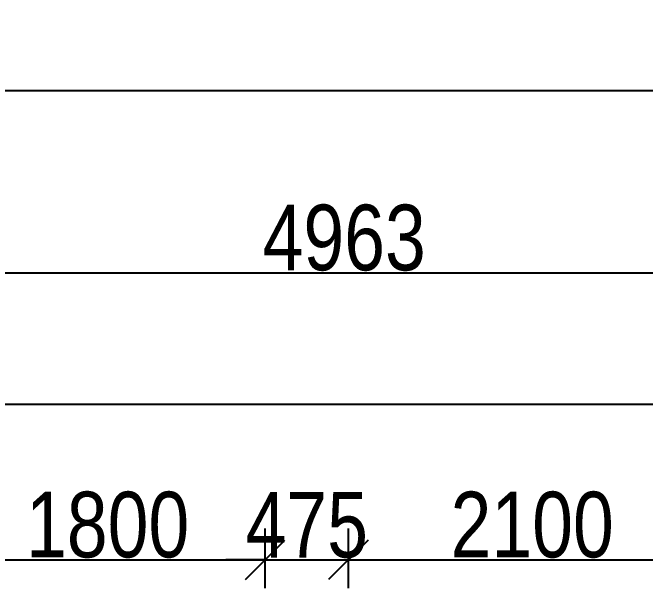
# Model space of a CAD drawing. Header units: millimetres. Extents: x -35190 to 411743, y -233114 to 23872.
# Drawn here: x 242263 to 245877, y 13916 to 17222 of the extents above; entities that cross this region are included whole.
import ezdxf

# ---------------------------------------------------------------- set-up
doc = ezdxf.new("R2010")
doc.units = ezdxf.units.MM
doc.layers.add('A-ANNO-DIMS', color=211, linetype='Continuous', lineweight=9)
doc.styles.add('Arial_3', font='arial.ttf', dxfattribs={"width": 0.8, "height": 375})
doc.dimstyles.new('main_4_5mm', dxfattribs={"dimscale": 304.8, "dimtxt": 382.597275, "dimasz": 0.738189, "dimexe": 0.590551, "dimexo": 0.0625, "dimgap": 0.024606, "dimtad": 1, "dimdec": 0, "dimzin": 0, "dimdsep": 46, "dimtxsty": 'Arial_3', "dimblk1": 'OBLIQUE', "dimblk2": 'OBLIQUE', "dimsah": 1, "dimcen": 0.09, "dimdle": 0.590551, "dimazin": 0, "dimtfac": 1, "dimtdec": 4, "dimtix": 1, "dimtmove": 0, "dimatfit": 3, "dimfxl": 0.590551, "dimfxlon": 1, "dimtvp": 1, "dimtolj": 1, "dimtzin": 0, "dimarcsym": 2})

# ---------------------------------------------------------------- blocks, each defined once
blk = doc.blocks.new('_Oblique')
at = {"color": 0, "linetype": 'ByBlock', "lineweight": -2}
blk.add_line((-0.5, -0.5), (0.5, 0.5), dxfattribs=at)
blk = doc.blocks.new('*D5204')
at = {"layer": 'A-ANNO-DIMS', "color": 0, "lineweight": -2, "transparency": 16777216}
for p, q in [((241905.9, 13934.8), (241905.9, 14275.7)), ((243705.9, 13934.8), (243705.9, 14275.7)), ((241725.9, 14095.7), (243885.9, 14095.7))]:
    blk.add_line(p, q, dxfattribs=at)
at = {"layer": 'Defpoints', "color": 0, "transparency": 16777216}
for p in [(243705.9, 14095.7), (241905.9, 13915.7), (243705.9, 13915.7)]:
    blk.add_point(p, dxfattribs=at)
at = {"layer": 'A-ANNO-DIMS', "color": 0, "lineweight": -2, "transparency": 16777216, "xscale": 224.9999999999999, "yscale": 224.9999999999999, "zscale": 224.9999999999999, "rotation": 180}
blk.add_blockref('_Oblique', (241905.9, 14095.7), dxfattribs=at)
at = {"layer": 'A-ANNO-DIMS', "color": 0, "lineweight": -2, "transparency": 16777216, "xscale": 224.9999999999999, "yscale": 224.9999999999999, "zscale": 224.9999999999999}
blk.add_blockref('_Oblique', (243705.9, 14095.7), dxfattribs=at)
at = {"layer": 'A-ANNO-DIMS', "color": 0, "transparency": 16777216, "insert": (242805.9, 14294.7), "char_height": 375, "width": 1101.88, "attachment_point": 5, "style": 'Arial_3'}
blk.add_mtext('\\A1;1800', dxfattribs=at)
blk = doc.blocks.new('*D5205')
at = {"layer": 'A-ANNO-DIMS', "color": 0, "lineweight": -2, "transparency": 16777216}
for p, q in [((243705.9, 13934.8), (243705.9, 14275.7)), ((244180.9, 13934.8), (244180.9, 14275.7)), ((243705.9, 14095.7), (243480.9, 14095.7)), ((243705.9, 14095.7), (244180.9, 14095.7)), ((244180.9, 14095.7), (244405.9, 14095.7))]:
    blk.add_line(p, q, dxfattribs=at)
at = {"layer": 'Defpoints', "color": 0, "transparency": 16777216}
for p in [(244180.9, 14095.7), (243705.9, 13915.7), (244180.9, 13915.7)]:
    blk.add_point(p, dxfattribs=at)
at = {"layer": 'A-ANNO-DIMS', "color": 0, "lineweight": -2, "transparency": 16777216, "xscale": 224.9999999999999, "yscale": 224.9999999999999, "zscale": 224.9999999999999}
blk.add_blockref('_Oblique', (243705.9, 14095.7), dxfattribs=at)
at = {"layer": 'A-ANNO-DIMS', "color": 0, "lineweight": -2, "transparency": 16777216, "xscale": 224.9999999999999, "yscale": 224.9999999999999, "zscale": 224.9999999999999, "rotation": 180}
blk.add_blockref('_Oblique', (244180.9, 14095.7), dxfattribs=at)
at = {"layer": 'A-ANNO-DIMS', "color": 0, "transparency": 16777216, "insert": (243943.4, 14293.9), "char_height": 375, "width": 826.41, "attachment_point": 5, "style": 'Arial_3'}
blk.add_mtext('\\A1;475', dxfattribs=at)
blk = doc.blocks.new('*D5206')
at = {"layer": 'A-ANNO-DIMS', "color": 0, "lineweight": -2, "transparency": 16777216}
for p, q in [((244180.9, 13934.8), (244180.9, 14275.7)), ((246280.9, 13934.8), (246280.9, 14275.7)), ((244000.9, 14095.7), (246460.9, 14095.7))]:
    blk.add_line(p, q, dxfattribs=at)
at = {"layer": 'Defpoints', "color": 0, "transparency": 16777216}
for p in [(246280.9, 14095.7), (244180.9, 13915.7), (246280.9, 13915.7)]:
    blk.add_point(p, dxfattribs=at)
at = {"layer": 'A-ANNO-DIMS', "color": 0, "lineweight": -2, "transparency": 16777216, "xscale": 224.9999999999999, "yscale": 224.9999999999999, "zscale": 224.9999999999999, "rotation": 180}
blk.add_blockref('_Oblique', (244180.9, 14095.7), dxfattribs=at)
at = {"layer": 'A-ANNO-DIMS', "color": 0, "lineweight": -2, "transparency": 16777216, "xscale": 224.9999999999999, "yscale": 224.9999999999999, "zscale": 224.9999999999999}
blk.add_blockref('_Oblique', (246280.9, 14095.7), dxfattribs=at)
at = {"layer": 'A-ANNO-DIMS', "color": 0, "transparency": 16777216, "insert": (245230.9, 14294.7), "char_height": 375, "width": 1101.88, "attachment_point": 5, "style": 'Arial_3'}
blk.add_mtext('\\A1;2100', dxfattribs=at)
blk = doc.blocks.new('*D5073')
at = {"layer": 'A-ANNO-DIMS', "color": 0, "lineweight": -2, "transparency": 16777216}
for p, q in [((236725.9, 14824.9), (236725.9, 15165.9)), ((246525.9, 14824.9), (246525.9, 15165.9)), ((236545.9, 14985.9), (246705.9, 14985.9))]:
    blk.add_line(p, q, dxfattribs=at)
at = {"layer": 'Defpoints', "color": 0, "transparency": 16777216}
for p in [(246525.9, 14985.9), (236725.9, 14805.9), (246525.9, 14805.9)]:
    blk.add_point(p, dxfattribs=at)
at = {"layer": 'A-ANNO-DIMS', "color": 0, "lineweight": -2, "transparency": 16777216, "xscale": 224.9999999999999, "yscale": 224.9999999999999, "zscale": 224.9999999999999, "rotation": 180}
blk.add_blockref('_Oblique', (236725.9, 14985.9), dxfattribs=at)
at = {"layer": 'A-ANNO-DIMS', "color": 0, "lineweight": -2, "transparency": 16777216, "xscale": 224.9999999999999, "yscale": 224.9999999999999, "zscale": 224.9999999999999}
blk.add_blockref('_Oblique', (246525.9, 14985.9), dxfattribs=at)
at = {"layer": 'A-ANNO-DIMS', "color": 0, "transparency": 16777216, "insert": (241625.9, 15184.8), "char_height": 375, "width": 1101.88, "attachment_point": 5, "style": 'Arial_3'}
blk.add_mtext('\\A1;9800', dxfattribs=at)
blk = doc.blocks.new('*D5082')
at = {"layer": 'A-ANNO-DIMS', "color": 0, "lineweight": -2, "transparency": 16777216}
for p, q in [((241675.9, 15896.8), (241675.9, 15555.9)), ((246638.4, 15896.8), (246638.4, 15555.9)), ((241495.9, 15735.9), (246818.4, 15735.9))]:
    blk.add_line(p, q, dxfattribs=at)
at = {"layer": 'Defpoints', "color": 0, "transparency": 16777216}
for p in [(241675.9, 15915.9), (246638.4, 15915.9), (246638.4, 15735.9)]:
    blk.add_point(p, dxfattribs=at)
at = {"layer": 'A-ANNO-DIMS', "color": 0, "lineweight": -2, "transparency": 16777216, "xscale": 224.9999999999999, "yscale": 224.9999999999999, "zscale": 224.9999999999999, "rotation": 180}
blk.add_blockref('_Oblique', (241675.9, 15735.9), dxfattribs=at)
at = {"layer": 'A-ANNO-DIMS', "color": 0, "lineweight": -2, "transparency": 16777216, "xscale": 224.9999999999999, "yscale": 224.9999999999999, "zscale": 224.9999999999999}
blk.add_blockref('_Oblique', (246638.4, 15735.9), dxfattribs=at)
at = {"layer": 'A-ANNO-DIMS', "color": 0, "transparency": 16777216, "insert": (244157.1, 15934.9), "char_height": 375, "width": 1101.88, "attachment_point": 5, "style": 'Arial_3'}
blk.add_mtext('\\A1;4963', dxfattribs=at)
blk = doc.blocks.new('*D5091')
at = {"layer": 'A-ANNO-DIMS', "color": 0, "lineweight": -2, "transparency": 16777216}
for p, q in [((236500.9, 16616.3), (236500.9, 16957.3)), ((288775.9, 16616.3), (288775.9, 16957.3)), ((236320.9, 16777.3), (288955.9, 16777.3))]:
    blk.add_line(p, q, dxfattribs=at)
at = {"layer": 'Defpoints', "color": 0, "transparency": 16777216}
for p in [(288775.9, 16777.3), (236500.9, 16597.3), (288775.9, 16597.3)]:
    blk.add_point(p, dxfattribs=at)
at = {"layer": 'A-ANNO-DIMS', "color": 0, "lineweight": -2, "transparency": 16777216, "xscale": 224.9999999999999, "yscale": 224.9999999999999, "zscale": 224.9999999999999, "rotation": 180}
blk.add_blockref('_Oblique', (236500.9, 16777.3), dxfattribs=at)
at = {"layer": 'A-ANNO-DIMS', "color": 0, "lineweight": -2, "transparency": 16777216, "xscale": 224.9999999999999, "yscale": 224.9999999999999, "zscale": 224.9999999999999}
blk.add_blockref('_Oblique', (288775.9, 16777.3), dxfattribs=at)
at = {"layer": 'A-ANNO-DIMS', "color": 0, "transparency": 16777216, "insert": (262638.4, 16976.3), "char_height": 375, "width": 1377.35, "attachment_point": 5, "style": 'Arial_3'}
blk.add_mtext('\\A1;52275', dxfattribs=at)

msp = doc.modelspace()

# ---------------------------------------------------------------- dimensions: what is measured, and where the dimension line sits
at = {"layer": 'A-ANNO-DIMS'}
for base, p1, p2, override, picture, middle in [((288775.9, 16777.3), (236500.9, 16597.3), (288775.9, 16597.3), {"dimpost": '<>', "dimfxl": 52275}, '*D5091', (262638.4, 16976.3)), ((246638.3786243, 15735.8510319), (241675.8786243, 15915.8510319), (246638.3786243, 15915.8510319), {"dimpost": '<>', "dimfxl": 4962.5}, '*D5082', (244157.1286243, 15934.9438013)), ((246525.9, 14985.9), (236725.9, 14805.9), (246525.9, 14805.9), {"dimpost": '<>', "dimfxl": 9800}, '*D5073', (241625.9, 15184.8)), ((243705.9, 14095.7), (241905.9, 13915.7), (243705.9, 13915.7), {"dimpost": '<>', "dimfxl": 1800}, '*D5204', (242805.9, 14294.7)), ((244180.9, 14095.7), (243705.9, 13915.7), (244180.9, 13915.7), {"dimpost": '<>', "dimfxl": 475}, '*D5205', (243943.4, 14293.9)), ((246280.9, 14095.7), (244180.9, 13915.7), (246280.9, 13915.7), {"dimpost": '<>', "dimfxl": 2100}, '*D5206', (245230.9, 14294.7))]:
    dim = msp.add_linear_dim(base=base, p1=p1, p2=p2, dimstyle='main_4_5mm', override=override, dxfattribs=at)
    dim.commit()
    dim.dimension.update_dxf_attribs({"geometry": picture, "text_midpoint": middle})

doc.saveas('drawing.dxf')
